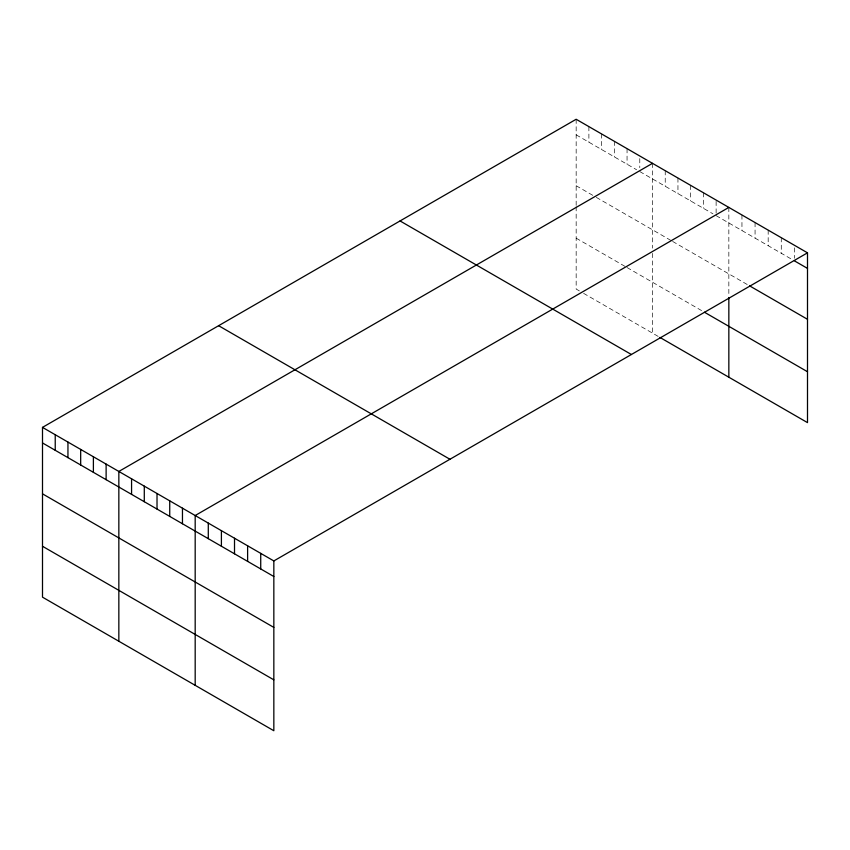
<?xml version="1.0" encoding="UTF-8"?>
<svg xmlns="http://www.w3.org/2000/svg" width="850" height="850" viewBox="0 0 850 850"><rect width="100%" height="100%" fill="white"/><g stroke="black" fill="none" stroke-linecap="round" stroke-linejoin="round"><path stroke-width="0.64" stroke-dasharray="4.25 3.19" d="M576.162 134.842L636.597 169.734M639.784 171.572L712.938 213.807M716.125 215.645L791.116 258.942M576.162 185.736L595.244 196.754M596.307 197.37L671.585 240.826M672.648 241.442L747.416 284.612M576.162 238.17L625.993 266.942M627.056 267.559L702.334 311.015M579.339 290.902L576.162 289.064L576.162 206.709M583.589 293.346L658.867 336.812M794.389 247.86L794.389 258.241M781.278 237.692L781.278 253.268M768.177 230.127L768.177 245.692M755.066 222.551L755.066 238.127M741.954 214.986L741.954 230.562M728.843 207.421L728.843 296.172M716.125 201.365L716.125 213.053M703.396 192.727L703.396 208.303M690.678 185.385L690.678 200.951M677.949 178.032L677.949 193.609M665.231 170.691L665.231 186.267M652.503 163.338L652.503 248.157M652.503 253.406L652.503 333.136M639.784 158.589L639.784 167.673M627.056 148.654L627.056 164.22M614.338 141.302L614.338 156.878M601.609 133.96L601.609 149.536M588.891 126.618L588.891 142.184M576.162 119.266L576.162 205.403"/><path stroke-width="1.27" d="M42.5 427.38L273.838 560.936L273.838 730.734L42.5 597.168L42.5 427.38L576.162 119.266L807.5 252.833L807.5 422.62L659.929 337.429M652.503 163.338L118.841 471.453L118.841 641.251M728.843 207.421L195.181 515.525L195.181 685.323M273.838 560.936L807.5 252.833M794.389 260.833L807.5 268.398M749.604 285.866L807.5 319.292M704.459 312.237L807.5 371.737M400.053 220.947L631.391 354.503M218.609 325.699L449.947 459.266M42.5 442.946L273.838 576.513M42.5 493.839L273.838 627.406M42.5 546.274L273.838 679.841M728.843 297.479L728.843 377.219M260.727 553.371L260.727 568.937M247.616 545.796L247.616 561.372M234.515 538.231L234.515 553.807M221.404 530.666L221.404 546.231M208.292 523.09L208.292 538.666M182.463 508.183L182.463 523.749M169.734 500.831L169.734 516.407M157.016 493.489L157.016 509.065M144.288 486.147L144.288 501.712M131.569 478.794L131.569 494.371M106.123 464.1L106.123 479.676M93.394 456.758L93.394 472.334M80.676 449.416L80.676 464.982M67.947 442.064L67.947 457.64M55.229 434.722L55.229 450.298"/></g></svg>
